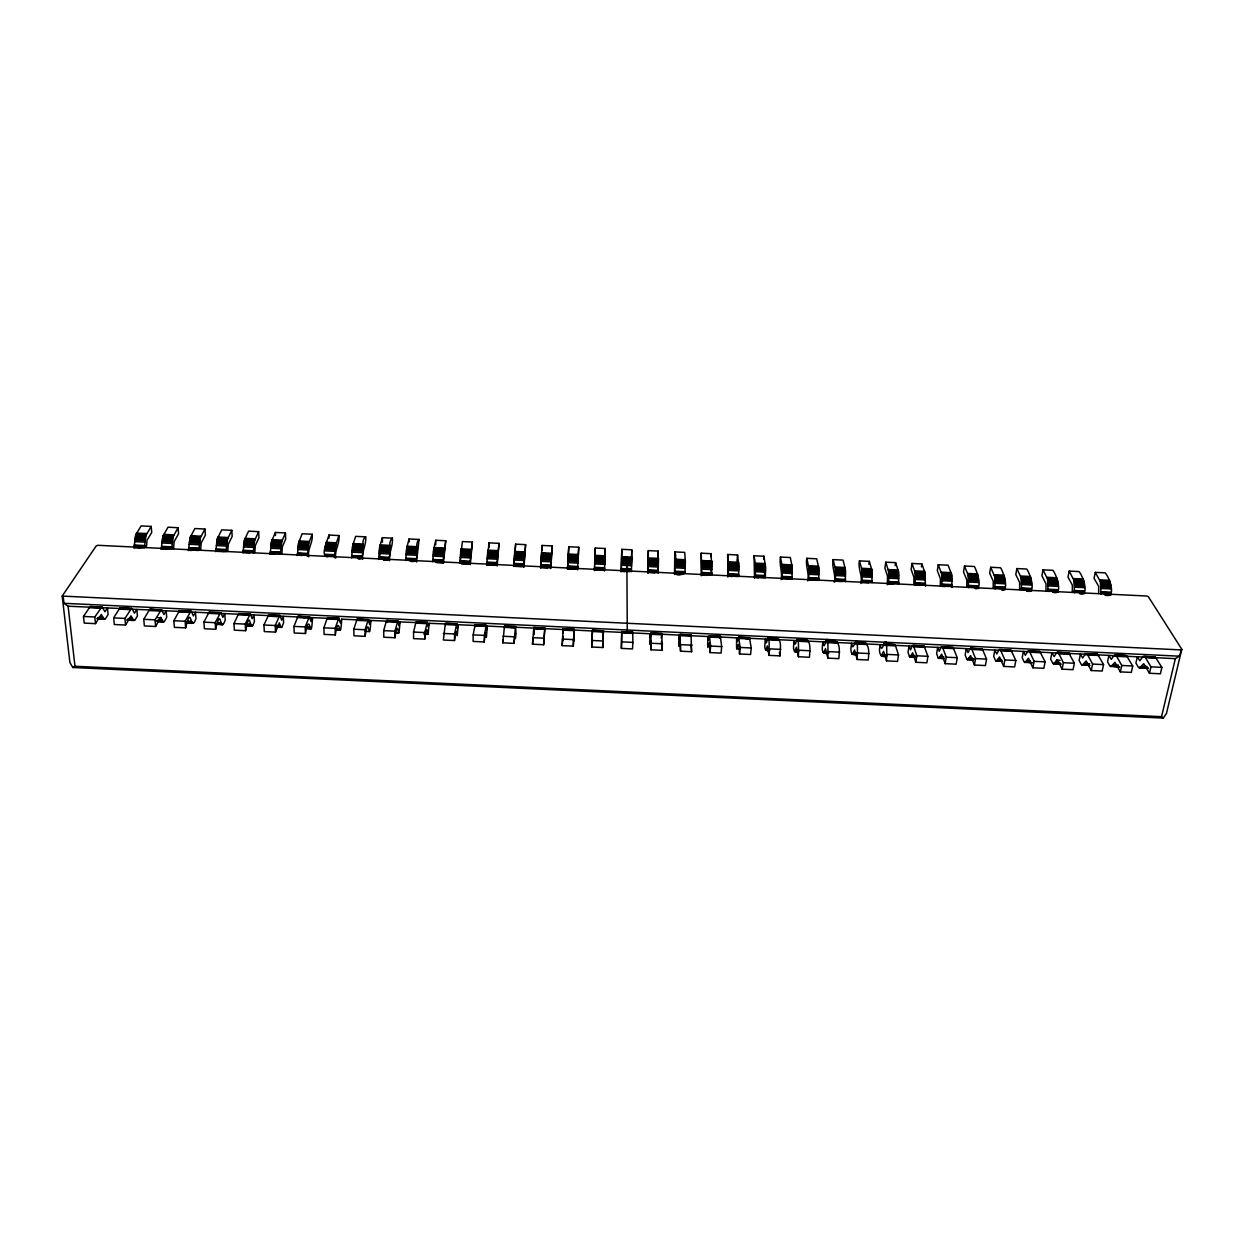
<?xml version="1.0" encoding="UTF-8"?>
<svg xmlns="http://www.w3.org/2000/svg" width="1244" height="1244" viewBox="0 0 1244 1244"><rect width="100%" height="100%" fill="white"/><g stroke="black" fill="none" stroke-linecap="round" stroke-linejoin="round"><path stroke-width="1.5" d="M435.758 544.794L435.758 540.269L445.756 540.751L443.439 563.33M621.394 648.404L621.736 631.641L632.698 632.17L632.901 642.402L632.481 648.933L621.394 648.404L621.767 631.812M621.222 568.897L621.829 549.319L631.765 549.801L631.408 566.036M648.14 572.769L648.326 550.61L658.247 551.092L658.2 573.002M754.066 555.757L755.481 564.854L755.295 577.371L765.324 577.854L765.558 567.762L763.971 556.239L754.066 555.757L754.502 578.367M701.756 574.775L711.801 575.257L711.148 553.673L701.243 553.191L701.803 575.366M887.345 584.789L887.485 576.159L884.904 568.135L885.744 562.179L895.602 562.646L898.541 571.789L898.65 583.918M888.776 584.136L888.589 571.307L885.744 562.179M458.165 624.69L457.372 628.453L456.719 623.835L445.694 623.306L445.228 624.535L443.362 640.022L454.511 640.536C457.714 615.111 456.175 652.696 458.165 624.69L503.54 626.836M872.028 582.627L871.982 570.498L869.323 561.371L859.449 560.888C857.582 568.524 862.901 575.645 860.817 583.498M862.123 582.845L862.014 570.016L859.449 560.888M454.511 640.536L454.558 633.973L456.719 623.835M727.662 554.482L728.533 576.065L738.578 576.563L738.858 566.471L737.568 554.964L727.662 554.482L727.864 577.076M845.407 581.726L845.391 569.208L843.012 560.095L833.138 559.613C831.412 567.217 836.201 574.417 834.273 582.223M631.361 571.696C632.916 564.807 613.603 571.027 624.643 571.634M685.024 573.157C667.204 581.166 678.804 560.064 674.792 551.901L684.713 552.383L685.366 561.448L685.024 573.157L674.963 572.66M835.455 581.57L835.408 568.726L833.138 559.613M459.736 563.081L462.41 541.56L472.393 542.042L470.31 564.636M818.739 580.435L818.77 567.917L816.686 558.805L806.812 558.323C805.241 565.911 809.471 573.204 807.714 580.932M473.187 634.86L473.093 641.422L484.243 641.951C487.042 616.169 485.424 655.153 487.213 626.059L486.575 629.837L486.217 625.328L475.099 624.706L473.187 634.86L484.351 635.389L486.217 625.328L474.975 624.861M808.771 580.279L808.787 567.435L806.812 558.323M592.455 630.257L591.786 647.004L602.889 647.533L603.433 630.77L592.455 630.257L591.817 642.091L592.097 638.001M792.039 579.144L792.133 566.626L790.329 557.53L780.454 557.048C779.024 564.605 782.709 571.976 781.123 579.642M484.243 641.951L484.351 635.389M488.954 547.391L489.032 542.851L499.015 543.348L497.165 565.927M603.091 638.514L602.749 642.526M782.056 578.989L782.149 566.144L780.454 557.048M563.081 632.823L563.159 628.873L574.153 629.386L573.266 646.134L562.164 645.62L563.159 628.873M1104.548 594.834C1117.392 599.95 1109.384 576.547 1105.061 572.846L1095.28 572.38L1094.051 578.289L1098.67 586.39L1098.685 593.512M1074.552 592.797L1073.976 580.31L1069.171 571.105L1078.952 571.571C1082.622 574.837 1090.319 596.933 1079.73 593.621M1101.002 594.072L1100.365 581.586L1095.28 572.38M502.809 642.821L504.473 626.09L515.498 626.618L516.058 633.849L515.389 638.483L515.156 633.942L513.943 643.35L502.809 642.821L503.307 639.229M602.718 641.329L603.433 630.77M595.021 554.047L595.316 548.029L605.268 548.511L604.693 564.232M1045.986 590.962L1046.002 583.84L1041.897 575.754L1043.032 569.83L1052.828 570.312C1056.187 573.764 1063.822 595.658 1053.248 592.346M1048.07 591.522L1047.557 579.02L1043.032 569.83M1072.344 592.237L1072.344 585.115L1067.99 577.029L1069.171 571.105M1019.598 589.687L1019.645 582.565L1015.788 574.495L1016.877 568.555L1026.689 569.037C1029.721 572.675 1037.309 594.383 1026.735 591.071M1021.573 590.231L1021.122 577.745L1016.877 568.555M524.004 567.217L525.606 544.639L515.638 544.157L514.985 553.844M513.943 643.35L515.498 626.618L504.395 626.245M604.662 564.745L605.097 555.819L595.067 555.337L594.337 570.623M993.194 588.412L993.256 581.275L989.664 573.22L990.691 567.28L1000.503 567.762C1003.162 571.183 1009.833 590.962 1001.855 589.858M995.044 588.956L994.656 576.454L990.691 567.28M952.049 587.463L951.613 574.37L948.099 565.211L938.256 564.729L937.323 570.685L940.417 578.724L940.324 585.862M966.775 587.137L966.837 579.999L963.509 571.945L964.489 566.004L974.316 566.486C976.649 570.079 983.289 589.703 975.296 588.583M968.501 587.666L968.174 575.179L964.489 566.004M925.443 586.173L925.085 573.08L921.866 563.936L912.023 563.454L911.121 569.41L913.951 577.434L913.842 584.571M945.238 586.546L941.926 586.39L941.661 573.888L938.256 564.729M701.212 575.785L701.243 553.191M915.397 585.426L915.133 572.598L912.023 563.454M532.494 644.221L533.832 627.474L544.841 628.002L543.628 644.734L532.494 644.221L533.054 638.825M534.158 634.704L534.314 629.899M604.506 570.079C573.033 567.762 625.654 569.301 594.43 569.581M684.822 568.104L684.822 565.756M542.073 549.972L542.228 545.447L552.181 545.929L550.812 568.524M595.316 548.029L594.663 563.734M674.528 574.495L674.792 551.901M543.628 644.734L544.841 628.002L533.769 627.645M594.414 569.908L597.773 570.327M647.813 573.204L648.326 550.61M764.516 577.356L764.671 569.628M631.423 565.522L631.765 549.801M711.241 574.775L711.055 563.361M563.205 632.869L563.345 629.666L563.112 633.041M577.978 561.961L578.74 547.22L568.788 546.738L567.948 561.479M621.083 571.913L621.549 565.227L631.61 565.725L631.423 569.596M621.394 565.04L621.829 549.319M604.366 571.105L604.6 567.777L594.539 567.295M657.889 572.209L658.247 551.092M573.266 646.134L574.153 629.386M461.337 563.734L469.781 564.154L472.393 542.042M486.762 563.998L489.032 542.851M496.76 565.46L499.015 543.348M522.045 566.673L513.616 566.269L515.638 544.157M523.74 566.751L525.606 544.639M547.313 567.902L540.58 567.575L542.228 545.447M540.596 567.311L550.703 567.793L552.181 545.929M572.551 569.114L567.497 568.866L568.788 546.738M604.506 568.088L604.771 564.418L594.694 563.936M188.621 549.972L198.822 550.47L200.346 537.906L204.949 529.027L194.888 528.529L190.161 537.408L188.388 550.548M215.725 551.605L217.311 538.73L221.743 529.851L231.804 530.333L232.177 536.413L228.29 544.203L227.699 551.403M226.035 551.776L227.496 539.227L231.804 530.333M242.938 552.927L244.446 540.036L248.567 531.157L258.628 531.639L258.954 537.719L255.331 545.525L254.771 552.709M253.216 553.098L254.616 540.534L258.628 531.639M270.103 554.233L271.55 541.358L275.375 532.463L285.42 532.945L285.7 539.025L282.357 546.831L281.797 554.015M280.46 554.031L281.704 541.855L285.42 532.945M297.269 555.555L298.638 542.679L302.168 533.754L312.197 534.251C313.348 542.089 307.346 548.728 308.683 556.814M307.346 556.301L308.776 543.162L312.197 534.251M327.856 556.706C319.428 557.157 328.012 539.181 328.929 535.06L338.959 535.558C339.954 543.348 334.496 550.128 335.678 558.121M334.48 557.607L335.833 544.483L338.959 535.558M351.57 557.856L352.721 545.292L355.675 536.366L365.689 536.848C366.545 544.608 361.631 551.512 362.657 559.427M358.194 558.758C367.027 560.391 359.018 540.829 365.689 536.848M378.642 559.162L379.731 546.614L382.39 537.672L392.404 538.154C393.104 545.867 388.75 552.896 389.605 560.733M383.587 559.987C395.188 562.692 385.64 543.395 392.404 538.154M405.699 560.469L406.726 547.92L409.089 538.963L419.088 539.445L416.522 562.024M410.66 561.293C422.167 563.983 412.79 544.825 419.088 539.445M432.741 561.775L433.689 549.226L435.758 540.269M436.006 562.521L442.771 562.848L445.756 540.751M567.902 562.443L567.559 569.332M577.605 569.814L577.978 561.573L567.886 561.091M577.931 562.926L578.74 547.22M133.854 547.92L135.783 534.764L141.101 525.917L151.193 526.414L151.721 532.51L147.025 540.269L146.388 547.469M134.103 547.329L144.335 547.827L145.999 535.262L151.193 526.414M161.129 549.226L162.995 536.086L168.002 527.223L178.079 527.72L178.561 533.816L174.144 541.591L173.522 548.791M161.378 548.651L171.594 549.148L173.18 536.584L178.079 527.72M514.036 565.242L514.394 558.463M591.786 647.004L592.128 640.473L603.247 641.002L602.889 647.533M487.43 559.069L488.301 552.554M460.327 562.646L460.855 554.902M540.767 568.042L541.824 553.3M604.942 554.529L605.268 548.511M433.456 561.355L433.534 559.816M573.717 639.96L573.639 641.235L573.779 637.13M379.622 558.743L380.042 551.947M200.626 550.097L201.233 542.897L205.384 535.122L204.949 529.027M562.164 645.62L562.817 636.197L562.723 640.722L562.848 639.447M650.114 633.771L649.819 644.236L650.628 640.333L650.97 649.803L662.041 650.317L661.932 633.554L650.97 633.025L650.27 637.581L650.114 633.771L504.302 626.665M650.97 649.803L650.97 633.025L662.01 633.709M651.094 633.616L678.991 635.14C678.073 663.736 680.126 625.499 680.515 651.187L691.586 651.716L691.026 635.031M680.515 651.187L680.188 634.409L691.244 635.093L680.079 634.502L679.286 638.949L678.991 635.14M710.899 556.674L711.148 553.673M707.836 636.508C707.183 664.452 709.204 627.069 710.029 652.571L721.085 653.1L721.691 646.585L720.323 636.306L709.375 635.793L708.318 640.287L707.836 636.508L691.617 635.746M710.029 652.571L710.604 646.071L709.375 635.793M406.866 554.14L407.13 552.289M737.008 560.951L737.568 554.964M736.65 637.877C736.09 665.773 738.298 628.469 739.527 653.971L750.567 654.484L751.236 647.984L749.463 637.69L738.547 637.177L737.288 641.655L736.65 637.877L709.609 636.384M739.527 653.971L740.164 647.455L738.547 637.177M534.36 628.298L533.956 632.076L533.832 627.474M763.66 559.24L763.971 556.239M767.672 638.561C783.238 634.689 780.47 644.548 780.019 655.868L768.979 655.355C769.989 617.273 766.086 653.753 765.449 639.245C765.371 642.744 762.432 652.665 769.616 650.394M796.782 639.929C811.974 636.057 810.171 645.978 809.455 657.267L798.415 656.739C799.068 619.559 795.243 654.468 794.216 640.598C793.905 644.174 791.386 654.049 798.555 651.763M825.861 641.313C840.695 637.426 839.856 647.393 838.845 658.651L827.82 658.123C828.737 618.097 824.259 656.987 822.953 641.966C822.408 645.605 820.34 655.417 827.447 653.131M661.45 641.484L662.041 650.317M868.918 564.356L869.323 561.371M854.923 642.682C869.4 638.794 869.494 648.808 868.219 660.035L857.209 659.507C858.64 619.839 853.026 657.594 851.658 643.319C850.88 647.035 849.248 656.77 856.323 654.484M895.167 565.631L895.602 562.646M883.94 644.065L895.136 644.75L898.526 654.935L897.546 661.404L886.552 660.891C887.843 619.854 882.136 659.569 880.348 644.672C878.637 649.663 878.855 659.118 886.988 655.93M921.415 566.906L921.866 563.936M912.941 645.434L924.152 646.134L927.9 656.319L926.873 662.788L915.879 662.274L916.875 655.806L913.578 646.056L912.256 645.854L910.546 649.85L909.006 646.04L908.042 652.369L909.426 656.474L915.802 657.298M941.91 646.802L953.137 647.502L957.242 657.703L956.154 664.172L945.176 663.658L946.233 657.19L942.61 647.424L941.164 647.222L939.204 651.234L937.649 647.393L936.623 653.722L938.147 657.843L944.227 658.714M970.864 648.186L982.48 649.306L986.554 659.087L985.404 665.556L974.441 665.027L975.56 658.574L971.611 648.793L970.056 648.591L968.081 652.571L966.246 648.746L965.173 655.059L966.837 659.196L973.368 660.004M999.772 649.555L1011.045 650.239L1015.85 660.471L1014.637 666.924L1003.69 666.411L1004.872 659.958L1000.596 650.177L998.916 649.959L996.802 653.94L994.827 650.099L993.692 656.412L995.495 660.548L1002.104 661.373M632.698 632.17L621.627 632.092M1028.664 650.923L1039.953 651.623L1045.115 661.855L1043.84 668.308L1032.893 667.779L1034.137 661.341L1029.534 651.545L1027.746 651.327L1025.351 655.324L1023.392 651.452L1022.195 657.765L1024.123 661.886L1032.613 662.803M719.685 638.188L720.323 636.306M1057.54 652.291L1068.829 652.991L1074.35 663.239L1073.028 669.676L1062.081 669.163L1063.387 662.71L1058.457 652.913L1056.545 652.696L1054.181 656.645L1051.911 652.805L1050.667 659.102L1052.735 663.239L1061.303 664.156M1086.37 653.66L1097.69 654.344L1103.552 664.607L1102.168 671.045L1091.237 670.532L1092.605 664.094L1087.349 654.282L1085.328 654.049L1082.669 658.029L1080.414 654.157L1079.108 660.455L1081.316 664.591L1089.962 665.509M1115.184 655.013L1126.52 655.712L1132.74 665.991L1131.294 672.413L1120.378 671.9L1121.793 665.478L1116.226 655.65L1114.08 655.417L1111.281 659.382L1108.886 655.495L1107.533 661.792L1109.866 665.944L1119.833 667.002M429.087 623.306L428.107 627.038L427.298 622.435L416.258 621.907L415.698 623.151L413.552 632.045L413.583 638.623L424.748 639.136C428.356 613.743 427.003 651.265 429.087 623.306L456.439 624.395M424.748 639.136L424.733 632.574L427.298 622.435M1143.967 656.381L1155.334 657.081L1161.88 667.375L1160.388 673.781L1149.472 673.268L1150.964 666.846L1145.071 657.019L1142.816 656.785L1139.862 660.735L1137.343 656.848L1135.928 663.13L1138.4 667.282L1148.414 668.355M1163.295 718.083L1161.554 716.684L1175.347 658.651L1179.312 656.179L1181.8 649.275L1148.336 596.669L1146.626 596L98.027 545.307L96.27 545.821L62.2 596.078L69.897 662.492L72.79 667.499L1163.295 718.083L1166.452 713.434L1181.8 649.275M399.977 621.938L398.904 625.685L397.847 621.036L386.791 620.507L386.153 621.751L383.681 630.63L383.79 637.208L394.97 637.737C398.889 612.297 397.909 649.928 399.977 621.938L426.956 623.011M394.97 637.737L394.892 631.159L397.847 621.036M661.186 638.063L661.932 633.554M852.435 654.391L854.55 649.974L857.209 659.507M365.145 636.337C369.126 610.773 369.064 648.73 370.852 620.554L369.561 624.27L368.364 619.636L357.059 619.263L353.794 629.215L353.965 635.808L365.145 636.337L365.005 629.744L368.364 619.636M749.463 637.69L748.919 638.732L745.28 638.561M341.696 619.17L340.327 622.917L338.85 618.237L327.778 617.724L326.954 618.937L323.875 627.816L324.109 634.393L335.305 634.922C339.534 609.233 339.954 647.471 341.696 619.17L397.442 621.611M335.305 634.922L335.102 628.344L338.85 618.237M910.064 657.112L912.676 652.773L915.879 662.274M765.806 650.301L767.315 645.854L768.979 655.355M777.951 640.1L778.588 639.074M305.433 633.523C309.88 607.71 310.86 646.227 312.508 617.786L311 621.534L309.321 616.837L297.938 616.464L293.926 626.401L294.222 632.994L305.433 633.523L305.169 626.929L309.321 616.837M881.265 655.743L883.582 651.343L886.552 660.891M938.831 658.465L941.661 654.142L945.176 663.658M794.714 651.669L796.424 647.222L798.415 656.739M275.53 632.107L279.325 622.855L280.724 626.992L281.953 626.867L283.601 622.855L283.29 616.402L281.642 620.15L280.055 615.562L268.657 614.925L263.946 624.986L264.303 631.579L275.53 632.107L275.204 625.514L279.745 615.438M967.583 659.818L970.615 655.51L974.441 665.027M806.967 641.484L807.698 640.458M996.288 661.17L999.538 656.879L1003.69 666.411M245.597 630.708C250.977 604.475 249.22 637.115 254.414 621.487L254.056 615.018L252.143 618.719L250.495 614.163L238.692 613.665L233.95 623.571L234.37 630.179L245.597 630.708L245.208 624.099L250.153 614.038M1024.978 662.523L1028.446 658.247L1032.893 667.779M215.632 629.293C221.525 603.076 219.488 635.793 225.211 620.103L224.791 613.634L222.847 617.366L220.903 612.763L209.023 612.266L203.923 622.14L204.389 628.764L215.632 629.293L215.181 622.684L220.53 612.639M1053.652 663.876L1057.307 659.615L1062.081 669.163M185.651 627.878C191.871 601.707 189.897 634.378 195.977 618.719L195.495 612.25L193.411 615.967L191.281 611.348L179.338 610.851L173.849 620.725L174.393 627.349L185.651 627.878L185.123 621.254L190.892 611.239M1082.28 665.229L1086.152 660.968L1091.237 670.532M1110.892 666.582L1114.982 662.337L1120.378 671.9M155.624 626.463L160.74 617.257L162.793 621.425L164.488 621.331L166.712 617.335L166.167 610.866L163.944 614.583L161.642 609.949L149.622 609.451L143.76 619.31L144.366 625.934L155.624 626.463L155.049 619.839L161.207 609.824M1139.488 667.935L1143.765 663.69L1149.472 673.268M125.582 625.048L131.04 615.842L133.248 620.025L135.067 619.947L137.431 615.951L136.824 609.467L134.445 613.183L131.973 608.549L119.875 608.036L113.639 617.879L114.308 624.519L125.582 625.048L124.944 618.423L131.506 608.425M95.508 623.633L101.293 614.443L103.656 618.626L105.6 618.548L108.104 614.567L107.45 608.083L104.916 611.784L102.272 607.134L90.097 606.621L83.488 616.464L84.219 623.104L95.508 623.633L94.808 616.993L101.775 607.01M1009.288 651.063L1010.61 650.068M1039.502 651.436L1034.495 652.245M1066.854 653.784L1068.347 652.805M1095.606 655.137L1097.177 654.157M980.878 649.104L981.703 648.699M72.79 667.499L74.982 666.271L1161.554 716.684M836.761 641.826L825.347 641.748M823.59 653.022L825.503 648.606L827.82 658.123M865.808 643.21L854.348 643.117M894.825 644.579L883.318 644.485M1125.976 655.526L1114.08 655.417M1154.759 656.894L1142.816 656.785M157.708 617.677L161.409 617.848M1056.514 660.144L1060.106 660.315M99.131 616.977L102.848 617.148M128.77 618.377L132.47 618.548M158.392 619.776L162.093 619.947M187.968 621.176L191.669 621.347M217.529 622.56L221.214 622.746M247.058 623.959L250.744 624.13M276.557 625.359L280.242 625.53M306.024 626.743L309.709 626.914M853.571 652.587L857.194 652.758M911.417 655.324L915.024 655.495M940.293 656.692L943.901 656.863M969.154 658.045L972.761 658.216M997.983 659.413L1001.576 659.584M1026.782 660.766L1030.374 660.937M1055.55 662.119L1059.142 662.29M1084.301 663.487L1089.682 663.736M1113.022 664.84L1118.403 665.089M1141.712 666.193L1147.092 666.442M83.488 616.464L94.808 616.993M113.639 617.879L124.944 618.423M143.76 619.31L155.049 619.839M173.849 620.725L185.123 621.254M203.923 622.14L215.181 622.684M233.95 623.571L245.208 624.099M263.946 624.986L275.204 625.514M293.926 626.401L305.169 626.929M323.875 627.816L335.102 628.344M353.794 629.215L365.005 629.744M383.681 630.63L394.892 631.159M413.552 632.045L424.733 632.574M443.377 633.445L454.558 633.973M502.965 636.259L514.114 636.788M532.712 637.674L543.861 638.188M562.428 639.074L573.562 639.603M621.782 641.873L632.901 642.402M651.421 643.272L662.523 643.801M681.028 644.672L692.13 645.185M710.604 646.071L721.691 646.585M740.164 647.455L751.236 647.984M769.678 648.855L780.75 649.384M799.177 650.239L810.233 650.767M828.644 651.638L839.684 652.151M858.08 653.022L869.121 653.551M887.501 654.422L898.526 654.935M916.875 655.806L927.9 656.319M946.233 657.19L957.242 657.703M975.56 658.574L986.554 659.087M1004.872 659.958L1015.85 660.471M1034.137 661.341L1045.115 661.855M1063.387 662.71L1074.35 663.239M1092.605 664.094L1103.552 664.607M1121.793 665.478L1132.74 665.991M1150.964 666.846L1161.88 667.375M97.67 617.755L103.236 618.004M127.292 619.139L132.844 619.403M156.884 620.538L162.42 620.803M186.429 621.938L191.98 622.202M217.809 623.415L221.494 623.586M247.307 624.815L250.993 624.986M276.79 626.198L280.475 626.37M306.242 627.598L309.911 627.769M335.647 628.982L339.332 629.153M853.291 653.411L856.914 653.582M882.198 654.779L885.821 654.95M911.09 656.132L914.698 656.303M939.935 657.501L943.543 657.672M968.765 658.853L974.176 659.118M997.579 660.222L1001.171 660.393M1026.347 661.575L1029.939 661.746M1055.099 662.928L1060.479 663.192M1083.819 664.28L1089.2 664.545M1112.509 665.649L1117.889 665.898M1141.183 667.002L1146.548 667.25M98.105 618.361L103.656 618.626M127.697 619.761L133.248 620.025M157.257 621.16L162.793 621.425M186.787 622.56L192.322 622.809M216.285 623.944L223.282 624.099M247.121 625.234L252.625 625.483M276.448 626.618L281.953 626.867M305.76 628.002L311.249 628.251M335.864 629.588L339.534 629.759M766.195 649.897L769.818 650.068M795.165 651.265L798.788 651.436M823.139 652.416L828.535 652.665M851.922 653.769L857.318 654.017M880.69 655.121L886.086 655.386M909.426 656.474L914.822 656.739M938.147 657.843L943.527 658.092M966.837 659.196L973.772 659.693M997.144 660.782L1002.54 661.046M1025.896 662.15L1031.276 662.399M1054.617 663.503L1059.997 663.752M1083.306 664.856L1088.687 665.105M1111.98 666.209L1119.149 666.551M1140.188 667.375L1147.777 667.904M97.732 618.61L105.102 618.952M130.915 620.181L134.601 620.352M156.697 621.394L164.052 621.736M187.984 622.871L193.489 623.135M217.389 624.255L222.909 624.519M246.778 625.639L252.283 625.903M276.137 627.023L281.642 627.287M307.299 628.5L310.953 628.671M336.595 629.884L340.25 630.055M395.11 632.636L398.764 632.807M424.328 634.02L427.983 634.191M736.728 648.762L740.336 648.933M765.635 650.114L769.243 650.285M794.512 651.483L798.104 651.654M823.357 652.851L828.753 653.1M852.171 654.204L855.779 654.375M880.97 655.557L886.366 655.821M909.737 656.925L915.133 657.174M938.474 658.278L943.869 658.527M967.194 659.631L972.575 659.88M995.884 660.984L1001.264 661.233M1024.543 662.337L1031.711 662.679M1053.186 663.69L1060.339 664.032M1081.782 665.042L1088.935 665.369M1110.363 666.38L1119.305 666.815M1138.929 667.733L1147.839 668.152M96.737 618.657L104.605 619.108M126.748 620.15L134.134 620.507M157.661 621.534L163.617 621.891M187.16 622.917L193.084 623.291M216.643 624.301L222.52 624.675M246.079 625.701L251.941 626.059M277.334 627.178L281.315 627.442M306.724 628.562L310.673 628.826M336.098 629.946L340.001 630.21M365.425 631.33L369.297 631.594M394.737 632.714L398.578 632.978M424.002 634.098L427.827 634.362M136.56 533.07L146.745 533.552M163.71 534.376L173.896 534.873M190.845 535.697L201.015 536.195M217.964 537.019L228.118 537.517M245.052 538.341L255.191 538.823M272.109 539.647L282.248 540.145M299.151 540.953L309.289 541.451M326.161 542.275L336.284 542.757M353.156 543.581L363.279 544.079M380.135 544.888L390.243 545.385M407.083 546.209L417.175 546.691M434.001 547.515L444.092 547.998M460.902 548.822L470.994 549.304M487.788 550.128L497.849 550.61M514.643 551.434L524.704 551.916M541.467 552.725L551.527 553.222M568.275 554.031L578.32 554.513M621.829 556.628L631.859 557.125M648.575 557.934L658.589 558.416M675.29 559.225L685.304 559.722M701.989 560.531L711.988 561.013M728.657 561.822L738.656 562.304M755.31 563.112L765.293 563.594M781.932 564.403L791.915 564.9M808.538 565.693L818.505 566.191M835.113 566.984L845.08 567.482M861.672 568.275L871.624 568.772M888.2 569.565L898.152 570.047M914.713 570.856L924.65 571.338M941.21 572.147L951.131 572.629M967.676 573.437L977.597 573.919M994.127 574.712L1004.032 575.194M1020.546 576.003L1030.452 576.485M1046.95 577.278L1056.84 577.76M1073.323 578.569L1083.213 579.035M1099.68 579.844L1109.555 580.326M136.156 533.816L146.357 534.314M163.337 535.138L173.522 535.635M190.487 536.459L200.673 536.942M217.622 537.766L227.792 538.263M244.741 539.087L254.896 539.585M271.814 540.409L281.968 540.891M298.887 541.715L309.025 542.213M325.928 543.022L336.051 543.519M352.938 544.343L363.061 544.825M379.933 545.649L390.041 546.147M406.897 546.956L417.004 547.453M433.845 548.262L443.952 548.759M460.762 549.584L470.854 550.066M487.664 550.89L497.756 551.372M514.549 552.181L524.626 552.678M541.404 553.487L551.465 553.984M568.228 554.793L578.289 555.275M595.036 556.099L605.082 556.581M621.829 557.39L631.859 557.887M648.591 558.696L658.62 559.178M675.321 559.987L685.351 560.484M702.036 561.293L712.05 561.775M728.735 562.583L738.734 563.081M755.403 563.89L765.402 564.372M782.056 565.18L792.039 565.662M808.678 566.471L818.661 566.953M835.284 567.762L845.251 568.244M861.859 569.052L871.811 569.534M888.418 570.343L898.37 570.825M914.946 571.634L924.898 572.116M941.459 572.924L951.396 573.406M967.941 574.199L977.877 574.681M994.407 575.49L1004.328 575.972M1020.857 576.765L1030.763 577.247M1047.277 578.056L1057.182 578.538M1073.681 579.331L1083.571 579.813M1100.054 580.621L1109.943 581.103M135.783 534.764L145.999 535.262M162.995 536.086L173.18 536.584M190.161 537.408L200.346 537.906M217.311 538.73L227.496 539.227M244.446 540.036L254.616 540.534M271.55 541.358L281.704 541.855M298.638 542.679L308.776 543.162M325.695 543.986L335.833 544.483M352.721 545.292L362.859 545.789M379.731 546.614L389.854 547.096M406.726 547.92L416.849 548.417M433.689 549.226L443.797 549.724M460.638 550.532L470.73 551.03M487.555 551.838L497.647 552.336M514.456 553.145L524.533 553.642M541.327 554.451L551.387 554.948M568.166 555.757L578.242 556.239M595.005 557.063L605.051 557.545M621.798 558.354L631.843 558.851M648.591 559.66L658.62 560.142M675.337 560.966L685.366 561.448M702.082 562.257L712.097 562.739M728.782 563.548L738.796 564.045M755.481 564.854L765.48 565.336M782.149 566.144L792.133 566.626M808.787 567.435L818.77 567.917M835.408 568.726L845.391 569.208M862.014 570.016L871.982 570.498M888.589 571.307L898.541 571.789M915.133 572.598L925.085 573.08M941.661 573.888L951.613 574.37M968.174 575.179L978.111 575.661M994.656 576.454L1004.577 576.936M1021.122 577.745L1031.043 578.227M1047.557 579.02L1057.462 579.502M1073.976 580.31L1083.882 580.793M1100.365 581.586L1110.27 582.068M135.456 535.9L145.672 536.397M162.669 537.221L172.869 537.719M189.865 538.543L200.066 539.041M217.031 539.865L227.217 540.362M244.182 541.171L254.351 541.669M271.301 542.493L281.471 542.99M298.404 543.815L308.559 544.297M325.477 545.121L335.631 545.618M352.534 546.443L362.673 546.925M379.56 547.749L389.683 548.246M406.57 549.055L416.678 549.553M433.55 550.361L443.657 550.859M460.498 551.667L470.605 552.165M487.446 552.989L497.538 553.471M514.347 554.295L524.439 554.777M541.249 555.586L551.325 556.084M568.104 556.892L578.18 557.39M594.959 558.198L605.019 558.68M621.767 559.505L631.828 559.987M648.575 560.795L658.605 561.293M675.337 562.101L685.382 562.583M702.098 563.392L712.128 563.89M728.828 564.698L738.843 565.18M755.528 565.989L765.542 566.471M782.212 567.28L792.21 567.777M808.864 568.586L818.863 569.068M835.501 569.876L845.485 570.358M862.123 571.167L872.091 571.649M888.714 572.458L898.681 572.94M915.289 573.748L925.241 574.23M941.832 575.023L951.784 575.505M968.345 576.314L978.297 576.796M994.858 577.605L1004.779 578.087M1021.324 578.88L1031.26 579.362M1047.79 580.171L1057.695 580.653M1074.225 581.461L1084.13 581.928M1100.629 582.736L1110.534 583.218M135.176 537.19L145.392 537.688M162.404 538.512L172.605 539.01M189.617 539.834L199.802 540.331M216.798 541.156L226.983 541.638M243.948 542.462L254.134 542.959M271.083 543.784L281.253 544.281M298.202 545.105L308.356 545.587M325.29 546.411L335.445 546.909M352.347 547.718L362.502 548.215M379.389 549.039L389.527 549.521M406.415 550.346L416.538 550.843M433.41 551.652L443.533 552.149M460.389 552.958L470.496 553.456M487.337 554.264L497.429 554.762M514.254 555.57L524.346 556.068M541.156 556.877L551.247 557.374M568.042 558.183L578.118 558.68M594.896 559.489L604.957 559.971M621.736 560.795L631.781 561.277M648.544 562.086L658.589 562.583M675.321 563.392L685.366 563.874M702.098 564.683L712.128 565.18M728.828 565.989L738.858 566.471M755.559 567.28L765.558 567.762M782.243 568.57L792.257 569.068M808.927 569.876L818.91 570.358M835.564 571.167L845.562 571.649M862.201 572.458L872.184 572.94M888.807 573.748L898.774 574.23M915.382 575.039L925.349 575.521M941.941 576.314L951.893 576.796M968.485 577.605L978.422 578.087M994.998 578.895L1004.934 579.377M1021.479 580.186L1031.416 580.653M1047.946 581.461L1057.866 581.943M1074.396 582.752L1084.317 583.218M1100.816 584.027L1110.721 584.509M134.943 538.605L145.159 539.103M162.186 539.927L172.387 540.425M189.399 541.249L199.6 541.731M216.596 542.555L226.781 543.053M243.762 543.877L253.947 544.374M270.912 545.199L281.082 545.681M298.031 546.505L308.185 547.002M325.119 547.827L335.289 548.309M352.207 549.133L362.346 549.63M379.249 550.439L389.388 550.937M406.275 551.761L416.413 552.243M433.285 553.067L443.408 553.549M460.264 554.373L470.387 554.871M487.228 555.679L497.336 556.177M514.161 556.985L524.253 557.483M541.078 558.292L551.17 558.774M567.964 559.598L578.04 560.08M594.834 560.904L604.895 561.386M621.673 562.195L631.734 562.692M648.497 563.501L658.543 563.983M675.29 564.792L685.335 565.289M702.067 566.098L712.097 566.58M728.813 567.388L738.843 567.886M755.543 568.695L765.558 569.177M782.258 569.985L792.257 570.467M808.942 571.276L818.941 571.758M835.595 572.567L845.578 573.049M862.232 573.857L872.215 574.339M888.854 575.148L898.821 575.63M915.444 576.438L925.396 576.921M942.003 577.729L951.955 578.211M968.547 579.02L978.499 579.502M995.076 580.295L1005.012 580.777M1021.573 581.586L1031.509 582.068M1048.054 582.876L1057.975 583.343M1074.505 584.151L1084.426 584.633M1100.94 585.426L1110.845 585.908M134.772 540.098L144.988 540.596M162.015 541.42L172.232 541.918M189.243 542.742L199.444 543.239M216.44 544.063L226.626 544.545M243.606 545.37L253.792 545.867M270.757 546.691L280.942 547.189M297.891 548.013L308.061 548.495M324.995 549.319L335.149 549.817M352.083 550.625L362.222 551.123M379.14 551.947L389.279 552.429M406.166 553.253L416.305 553.736M433.176 554.56L443.299 555.057M460.171 555.866L470.279 556.363M487.135 557.172L497.242 557.67M514.083 558.478L524.175 558.976M541 559.784L551.092 560.266M594.756 562.397L604.833 562.879M621.611 563.688L631.672 564.185M648.435 564.994L658.496 565.476M675.243 566.284L685.288 566.782M702.02 567.591L712.066 568.073M728.782 568.881L738.812 569.363M755.512 570.187L765.526 570.669M782.227 571.478L792.241 571.96M808.911 572.769L818.91 573.251M835.579 574.059L845.578 574.541M862.216 575.35L872.215 575.832M888.838 576.641L898.821 577.123M915.444 577.931L925.412 578.413M942.019 579.222L951.971 579.704M968.563 580.497L978.515 580.979M995.091 581.788L1005.043 582.27M1021.604 583.078L1031.54 583.56M1048.086 584.353L1058.006 584.836M1074.552 585.644L1084.473 586.126M1100.987 586.919L1110.892 587.401M134.663 541.653L144.879 542.151M161.907 542.975L172.123 543.472M189.135 544.297L199.335 544.779M216.332 545.603L226.532 546.1M243.513 546.925L253.698 547.422M270.663 548.246L280.833 548.728M297.798 549.553L307.968 550.05M324.902 550.874L335.056 551.356M351.99 552.181L362.128 552.678M379.047 553.487L389.185 553.984M406.088 554.793L416.211 555.291M433.099 556.115L443.222 556.597M460.093 557.421L470.201 557.903M487.057 558.727L497.165 559.209M514.005 560.018L524.097 560.515M540.922 561.324L551.014 561.822M567.824 562.63L577.9 563.112M648.373 566.533L658.434 567.015M675.181 567.824L685.226 568.321M701.958 569.13L712.003 569.612M728.72 570.421L738.749 570.903M755.45 571.711L765.48 572.209M782.165 573.017L792.179 573.5M808.864 574.308L818.863 574.79M835.533 575.599L845.516 576.081M862.17 576.889L872.153 577.371M888.791 578.18L898.774 578.662M915.397 579.471L925.365 579.953M941.972 580.746L951.924 581.228M968.532 582.037L978.484 582.519M995.06 583.327L1004.996 583.809M1021.573 584.602L1031.494 585.084M1048.054 585.893L1057.975 586.375M1074.521 587.168L1084.441 587.65M1100.956 588.459L1110.861 588.925M134.492 545.028L144.708 545.525M161.736 546.349L171.952 546.847M188.964 547.671L199.164 548.169M216.161 548.993L226.361 549.475M243.342 550.299L253.527 550.797M270.492 551.621L280.678 552.103M297.627 552.927L307.797 553.424M324.731 554.233L334.9 554.731M351.819 555.555L361.973 556.037M378.876 556.861L389.03 557.343M405.917 558.167L416.056 558.649M432.928 559.473L443.051 559.956M459.922 560.78L470.045 561.262M486.886 562.086L496.994 562.568M513.834 563.392L523.942 563.874M540.751 564.683L550.843 565.18M567.653 565.989L577.745 566.471M621.378 568.586L631.454 569.068M648.217 569.892L658.263 570.374M675.025 571.183L685.071 571.665M701.803 572.473L711.848 572.971M728.564 573.779L738.594 574.261M755.295 575.07L765.324 575.552M782.009 576.361L792.024 576.843M808.709 577.651L818.707 578.133M835.377 578.942L845.376 579.424M862.014 580.233L872.013 580.715M888.636 581.523L898.619 582.005M915.242 582.798L925.209 583.28M941.817 584.089L951.784 584.571M968.376 585.38L978.328 585.862M994.905 586.655L1004.857 587.137M1021.417 587.946L1031.354 588.428M1047.899 589.221L1057.835 589.703M1074.365 590.496L1084.286 590.978M1100.816 591.786L1110.721 592.253M134.445 545.556L144.677 546.038M161.704 546.862L171.921 547.36M188.933 548.184L199.133 548.682M216.129 549.506L226.33 549.988M243.311 550.812L253.496 551.31M270.461 552.134L280.646 552.616M297.596 553.44L307.766 553.938M324.7 554.746L334.869 555.244M351.788 556.068L361.942 556.55M378.845 557.374L388.999 557.856M405.886 558.68L416.025 559.178M432.912 559.987L443.035 560.484M459.891 561.293L470.014 561.775M486.87 562.599L496.978 563.081M513.819 563.905L523.911 564.387M540.736 565.196L550.828 565.693M567.637 566.502L577.714 566.984L577.667 567.964L567.591 567.466M648.186 570.405L658.247 570.887M674.994 571.696L685.04 572.178M701.787 572.986L711.817 573.484M728.549 574.293L738.578 574.775M755.279 575.583L765.309 576.065M781.994 576.874L792.008 577.356M808.693 578.165L818.692 578.647M835.362 579.455L845.345 579.937M861.999 580.746L871.997 581.228M888.62 582.037L898.603 582.519M915.226 583.312L925.194 583.794M941.801 584.602L951.769 585.084M968.361 585.893L978.313 586.375M994.889 587.168L1004.841 587.65M1021.402 588.459L1031.338 588.925M1047.899 589.734L1057.82 590.216M1074.35 591.009L1084.27 591.491M1100.8 592.299L1110.705 592.766M134.399 546.054L144.615 546.551M161.642 547.376L171.859 547.858M188.87 548.682L199.071 549.179M216.083 550.003L226.268 550.501M243.264 551.31L253.449 551.807M270.414 552.631L280.6 553.129M297.549 553.938L307.719 554.435M324.668 555.259L334.823 555.741M351.741 556.566L361.895 557.048M378.814 557.872L388.952 558.369M405.855 559.178L415.994 559.676M432.865 560.484L442.988 560.982M459.86 561.79L469.983 562.288M486.839 563.097L496.947 563.579M513.788 564.403L523.879 564.885M540.705 565.709L550.797 566.191M567.606 567L577.683 567.497M594.492 568.306L604.553 568.788M621.347 569.596L631.408 570.094M648.171 570.903L658.231 571.385M674.979 572.193L685.024 572.675M701.771 573.484L711.801 573.982M728.533 574.79L738.563 575.272M755.263 576.081L765.293 576.563M781.994 577.371L791.993 577.854M808.678 578.662L818.692 579.144M835.346 579.953L845.345 580.435M861.999 581.243L871.982 581.726M888.62 582.534L898.603 583.016M915.226 583.809L925.194 584.291M941.817 585.1L951.769 585.582M968.361 586.39L978.313 586.857M994.905 587.666L1004.841 588.148M1021.417 588.941L1031.354 589.423M1047.899 590.231L1057.835 590.713M1074.365 591.506L1084.286 591.988M1100.816 592.782L1110.721 593.264M134.321 546.52L144.537 547.018M161.565 547.842L171.781 548.34M188.808 549.164L199.009 549.646M216.005 550.47L226.206 550.968M243.202 551.792L253.387 552.274M270.352 553.098L280.538 553.596M297.487 554.42L307.657 554.902M324.606 555.726L334.776 556.223M351.694 557.032L361.848 557.53M378.767 558.338L388.905 558.836M405.808 559.644L415.947 560.142M432.834 560.951L442.957 561.448M459.829 562.257L469.937 562.754M486.793 563.563L496.916 564.061M513.756 564.869L523.848 565.351M540.673 566.176L550.765 566.658M594.461 568.772L604.537 569.254M621.316 570.079L631.392 570.561M648.155 571.369L658.216 571.851M701.756 573.966L711.801 574.448M728.517 575.257L738.563 575.739M755.263 576.547L765.293 577.029M781.994 577.838L792.008 578.32M808.693 579.129L818.692 579.611M835.362 580.419L845.36 580.901M862.014 581.71L871.997 582.192M888.636 583.001L898.619 583.483M915.242 584.291L925.225 584.773M941.832 585.566L951.8 586.048M968.392 586.857L978.344 587.339M994.936 588.132L1004.872 588.614M1021.448 589.423L1031.385 589.905M1047.93 590.698L1057.866 591.18M1074.412 591.973L1084.333 592.455M1100.862 593.264L1110.768 593.73M215.834 551.294L224.34 551.698M243.031 552.6L249.826 552.927M270.197 553.922L275.297 554.155M297.347 555.228L302.432 555.477M358.35 558.183L361.724 558.338M383.727 559.396L388.797 559.644M409.089 560.624L415.838 560.951M436.115 561.93L442.864 562.257M461.431 563.159L469.859 563.563M486.731 564.387L496.838 564.869M513.679 565.678L523.786 566.176M540.627 566.984L550.719 567.482M567.544 568.29L577.605 569.099L567.513 568.617M621.3 570.887L631.361 571.369M648.14 572.178L658.2 572.675M782.025 578.662L790.375 579.066M808.724 579.953L817.075 580.357M835.408 581.243L842.079 581.554M862.076 582.519L868.732 582.845M888.714 583.809L893.705 584.058M915.335 585.1L920.311 585.349M975.125 587.992L978.453 588.148M1001.669 589.267L1004.996 589.438M1026.533 590.48L1031.509 590.713M1053.03 591.755L1058.006 592.004M1079.512 593.03L1084.473 593.279M1105.963 594.321L1110.923 594.554M133.979 547.655L140.805 547.982M161.254 548.977L166.369 549.226M188.513 550.299L191.903 550.454M358.272 558.494L361.662 558.665M383.665 559.722L388.734 559.971M410.722 561.028L415.791 561.277M436.053 562.257L442.817 562.583M461.384 563.485L469.828 563.89M486.684 564.714L496.807 565.196M513.648 566.004L523.755 566.502M621.285 571.214L629.682 571.618M648.14 572.504L654.857 572.831M674.963 573.484L681.681 574.137M701.771 575.101L706.794 575.35M728.533 576.065L731.907 576.563M755.295 577.371L758.653 577.854M975.203 588.319L978.53 588.474M1001.762 589.609L1005.074 589.765M1026.627 590.807L1031.603 591.04M1053.124 592.082L1058.1 592.331M1079.605 593.372L1084.581 593.606M1106.071 594.648L1111.032 594.881M486.653 564.963L495.081 565.367M62.2 596.078L1180.82 649.897M63.226 596.809L63.988 603.309L1179.312 656.179M90.097 606.621L102.272 607.134M119.875 608.036L131.973 608.549M149.622 609.451L161.642 609.949M179.338 610.851L191.281 611.348M209.023 612.266L220.903 612.763M238.692 613.665L250.495 614.163M268.331 615.065L280.055 615.562M297.938 616.464L309.585 616.962M327.514 617.864L339.099 618.361M357.059 619.263L368.582 619.745M386.589 620.663L398.033 621.145M427.454 622.544L416.071 622.062L422.074 622.638M445.539 623.462L456.843 623.928M563.128 629.029L574.153 629.495M592.439 630.35L603.449 630.941M621.689 631.734L632.745 632.325M709.251 635.886L720.447 636.477M738.376 637.27L749.634 637.861M767.486 638.638L778.791 639.245M797 640.1L807.916 640.629M825.612 641.406L837.01 641.997M854.628 642.775L866.088 643.381M883.629 644.143L895.136 644.75M912.598 645.527L924.152 646.134M941.537 646.896L953.137 647.502M970.46 648.264L982.107 648.87M999.352 649.632L1011.045 650.239M1028.213 651.001L1039.953 651.623M1057.042 652.369L1068.829 652.991M1085.856 653.722L1097.69 654.344M1114.64 655.09L1126.52 655.712M1143.391 656.459L1155.334 657.081M90.61 606.481L102.739 607.523M120.357 607.896L132.408 608.922M150.073 609.296L162.047 610.322M186.118 611.473L179.758 610.711M247.121 614.365L250.806 614.536M272.965 615.578L280.335 615.936M298.233 616.324L309.849 617.335M327.778 617.724L339.317 618.719M357.292 619.123L368.768 620.118M386.791 620.507L394.519 621.331M482.625 625.514L486.295 625.685M510.102 626.821L515.607 627.069M535.744 628.033L544.888 628.453M563.174 629.324L574.137 629.853M592.408 630.708L603.371 631.237M650.814 633.476L658.107 633.818M679.97 634.86L683.609 635.031M745.467 637.954L749.106 638.125M772.726 639.245L778.169 639.509M798.135 640.458L807.216 640.878M912.256 645.854L921.291 646.289M941.164 647.222L946.575 647.486M970.056 648.591L973.663 648.762M1034.946 651.669L1038.553 651.84M1056.545 652.696L1067.352 653.209M1085.328 654.049L1096.12 654.562M63.988 603.309L68.109 606.217L130.558 608.969M131.32 609.202L160.32 610.384M160.663 610.602L190.068 611.784M191.825 612.079L338.337 618.812M680.359 635L691.337 635.529M738.827 637.768L941.226 647.564M942.61 647.424L1000.192 650.348M1000.596 650.177L1028.741 651.701M1029.534 651.545L1057.26 653.053M1058.457 652.913L1175.347 658.651M247.416 614.987L251.101 615.158M273.229 616.2L276.914 616.386M304.547 617.693L298.793 616.806M482.688 626.121L486.357 626.292M510.149 627.427L515.638 627.676M535.76 628.64L539.414 628.811M563.159 629.931L566.813 630.102M772.508 639.851L776.147 640.022M797.902 641.049L803.344 641.313M825.083 642.339L828.706 642.51M1056.078 653.271L1065.066 653.691M1084.83 654.639L1092.014 654.982M1113.551 655.992L1118.931 656.257M89.086 607.678L100.282 608.207M118.911 609.093L130.091 609.622M148.72 610.509L159.885 611.037M178.498 611.908L189.663 612.437M208.246 613.323L219.395 613.852M237.962 614.723L249.111 615.251M267.662 616.138L278.78 616.666M297.316 617.537L308.434 618.066M326.954 618.937L338.073 619.465M356.562 620.352L367.664 620.865M386.153 621.751L397.24 622.264M415.698 623.151L426.77 623.664M445.228 624.535L456.284 625.063M474.726 625.934L485.782 626.463M504.193 627.334L515.234 627.862M533.629 628.733L544.67 629.246M563.05 630.117L574.075 630.646M592.439 631.517L603.449 632.03M621.798 632.901L632.792 633.429M651.125 634.284L662.119 634.813M680.421 635.684L691.4 636.197M709.702 637.068L720.665 637.581M738.952 638.452L749.914 638.965M768.17 639.836L779.117 640.349M797.357 641.22L808.305 641.733M826.529 642.588L837.461 643.117M855.67 643.972L866.586 644.485M884.779 645.356L895.696 645.869M913.858 646.724L924.759 647.253M942.921 648.108L953.806 648.622M971.953 649.477L982.838 649.99M1000.954 650.861L1011.823 651.374M1029.939 652.229L1040.793 652.742M1058.877 653.598L1069.731 654.111M1087.8 654.966L1098.639 655.479M1116.692 656.334L1127.531 656.848M1145.569 657.703L1156.391 658.216M475.099 624.706L475.426 626.618M387.164 620.989L387.459 622.451M779.382 652.245L780.019 655.868M68.109 606.217L74.982 666.271M691.011 644.47L691.586 651.716M275.375 532.463L275.53 535.495M328.929 535.06L329.022 538.092M382.39 537.672L382.452 542.213M409.089 538.963L409.105 541.995M626.852 556.877L627.287 633.165"/></g></svg>
